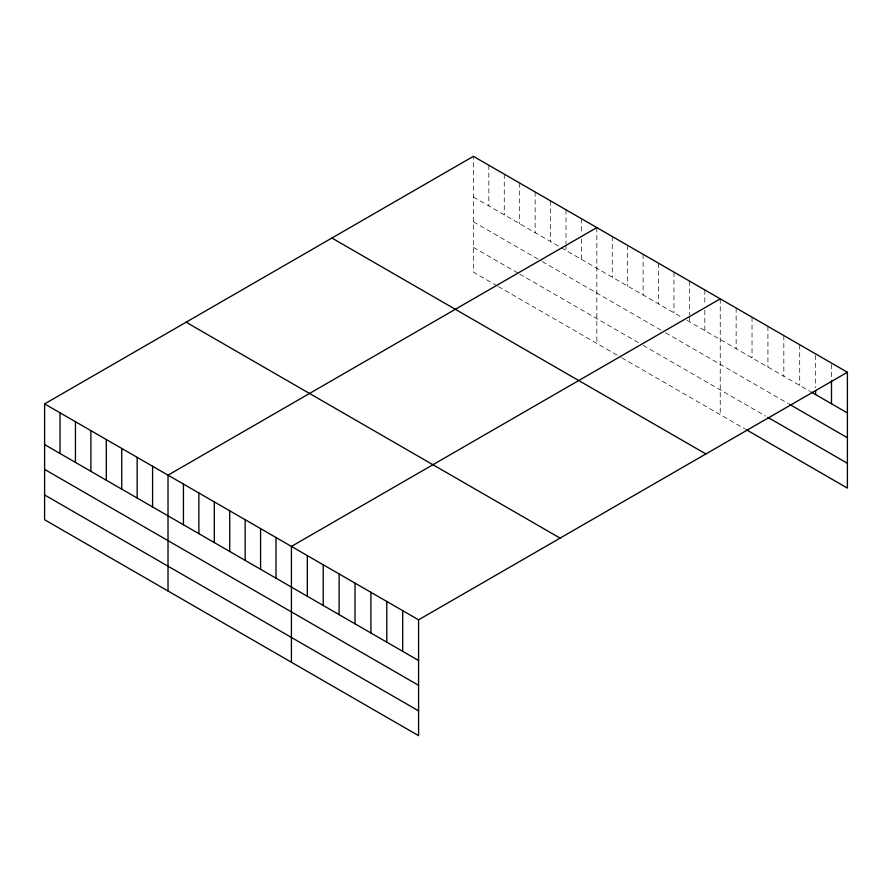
<?xml version="1.0" encoding="UTF-8"?>
<svg xmlns="http://www.w3.org/2000/svg" width="892" height="892" viewBox="0 0 892 892"><rect width="100%" height="100%" fill="white"/><g stroke="black" fill="none" stroke-linecap="round" stroke-linejoin="round"><path stroke-width="0.67" stroke-dasharray="4.46 3.34" d="M473.418 197.02L560.042 247.028M561.224 247.72L682.269 317.597M687.018 320.339L809.936 391.309M473.418 221.818L541.054 260.865M542.247 261.557L660.916 330.073M665.655 332.805L788.361 403.652M473.418 247.374L518.508 273.409M519.69 274.089L641.928 344.658M643.11 345.338L765.659 416.096M497.145 285.875L473.418 272.171L473.418 156.334M498.338 286.555L620.564 357.123M621.746 357.815L745.221 429.097M831.5 364.438L831.5 379.356M815.611 355.261L815.611 387.808M799.711 344.725L799.711 385.411M783.823 335.548L783.823 376.234M767.923 326.372L767.923 367.058M752.034 317.195L752.034 357.882M736.134 308.019L736.134 348.705M720.245 298.842L720.245 414.68M704.814 289.933L704.814 304.852M704.814 310.282L704.814 330.62M689.393 281.036L689.393 314.932M689.393 316.292L689.393 321.711M673.962 272.127L673.962 312.802M658.541 263.218L658.541 303.893M643.11 254.309L643.11 294.996M627.689 245.4L627.689 286.087M612.258 236.503L612.258 277.178M596.826 227.594L596.826 343.42M581.406 218.685L581.406 233.604M581.406 239.023L581.406 259.36M565.974 209.776L565.974 243.683M565.974 245.032L565.974 250.462M550.554 200.867L550.554 241.554M535.122 191.97L535.122 232.645M519.69 183.061L519.69 223.736M504.27 174.152L504.27 214.827M488.838 165.243L488.838 205.929"/><path stroke-width="1.34" d="M847.4 372.254L418.582 619.828L418.582 735.666L44.6 519.746L44.6 403.909L473.418 156.334L847.4 372.254L847.4 488.091L746.359 429.754M596.826 227.594L168.019 475.168L168.019 590.995M720.245 298.842L291.428 546.417L291.428 662.254M811.073 391.967L847.4 412.94M789.498 404.31L847.4 437.738M767.923 417.4L847.4 463.282M331.902 238.041L705.895 453.961M186.105 322.213L560.098 538.132M44.6 403.909L418.582 619.828M44.6 444.595L418.582 660.515M44.6 469.393L418.582 685.312M44.6 494.948L418.582 710.857M831.5 380.706L831.5 403.764M815.611 390.518L815.611 394.587M402.693 610.652L402.693 651.338M386.793 601.476L386.793 642.162M370.905 592.299L370.905 632.986M355.005 583.123L355.005 623.809M339.116 573.946L339.116 614.633M323.216 564.77L323.216 605.456M307.327 555.593L307.327 596.28M276.007 537.508L276.007 578.194M260.575 528.61L260.575 569.286M245.155 519.702L245.155 560.377M229.723 510.793L229.723 551.468M214.292 501.884L214.292 542.57M198.871 492.975L198.871 533.661M183.44 484.077L183.44 524.752M152.588 466.26L152.588 506.935M137.156 457.351L137.156 498.037M121.736 448.442L121.736 489.128M106.304 439.544L106.304 480.219M90.884 430.635L90.884 471.31M75.452 421.726L75.452 462.402M60.032 412.818L60.032 453.504"/></g></svg>
